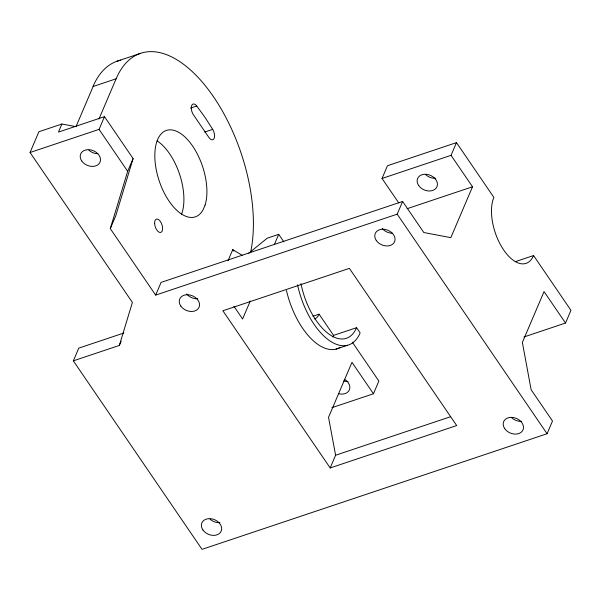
<?xml version="1.0" encoding="UTF-8"?>
<svg xmlns="http://www.w3.org/2000/svg" width="601" height="601" viewBox="0 0 601 601"><rect width="100%" height="100%" fill="white"/><g stroke="black" fill="none" stroke-linecap="round" stroke-linejoin="round"><path stroke-width="0.9" d="M523.944 336.973L565.526 323.037L570.95 310.326L533.568 255.553A38.9 19.502 71.5 0 1 503.683 249.993A38.9 19.502 71.5 0 1 493.864 197.391L456.475 142.625L451.05 155.336L472.521 186.791L450.825 237.65L423.825 232.527L402.617 201.455L397.193 214.166L155.651 295.099L110.284 228.628L127.675 171.3L133.099 158.581L104.484 116.662L58.477 132.077L61.911 124.024L75.388 126.541M133.099 158.581L115.708 215.917L110.284 228.628M565.526 323.037L544.055 291.59L522.367 342.45L531.134 389.726L552.499 421.031L547.075 433.742L202.026 549.352L73.345 360.848L119.351 345.432L132.393 302.438L30.05 152.496L38.907 131.732L61.911 124.024M181.457 214.482L182.088 212.746A45.563 22.846 71.5 0 0 157.154 140.912M75.989 126.668L93.117 86.499L116.121 78.791A126.871 63.616 71.5 0 1 207.36 88.324A126.871 63.616 71.5 0 1 250.594 252.42M98.992 118.96L116.121 78.791M30.05 152.496L99.06 129.38L104.484 116.662M73.345 360.848L78.769 348.129L123.896 333.014M119.351 345.432L121.162 341.195M155.651 295.099L161.076 282.402L402.617 201.455M228.004 260.774L232.752 249.64L242.18 255.275M250.264 301.041L242.601 318.996L233.917 306.27M274.341 244.592L278.714 234.33L283.875 241.887M398.801 203.003L382.041 178.459L387.465 165.741L456.475 142.625M330.182 467.954L456.692 425.561L349.391 268.362L222.873 310.755L330.182 467.954L335.606 455.235L328.529 417.319L351.983 362.328L373.446 393.768L331.865 407.696M373.446 393.768L378.87 381.049L352.291 342.119M248.791 253.216L267.212 238.184L278.714 234.33M116.894 61.264L139.898 53.557M190.555 108.075L196.752 106.001L204.918 117.255L212.709 129.38A6.987 3.501 71.5 0 1 213.994 138.703A6.987 3.501 71.5 0 1 208.494 136.885L193.777 115.324A6.987 3.501 71.5 0 1 191.561 105.829A6.987 3.501 71.5 0 1 196.752 106.001M204.746 132.047L212.709 129.38M382.041 178.459L451.05 155.336M407.05 208.72L472.521 186.791M312.888 316.239L319.078 314.165L333.57 335.388A52.926 26.534 71.5 0 1 332.819 337.011M515.267 261.683L533.568 255.553M333.57 335.388L356.573 327.68L360.149 332.916A59.935 30.05 71.5 0 1 327.793 339.377A59.935 30.05 71.5 0 1 297.548 284.769M336.064 349.106L347.566 345.252M335.606 455.235L450.615 416.703M397.193 214.166L547.075 433.742M232.752 249.64L233.774 251.143M99.06 129.38L127.675 171.3M435.65 178.242A10.518 7.926 23.1 0 1 425.756 174.726M392.43 233.256A10.518 7.926 23.1 0 1 382.213 228.44M521.713 421.354A10.518 7.926 23.1 0 1 511.819 417.845M219.898 522.645A10.518 7.926 23.1 0 1 210.004 519.129M93.057 86.401A126.871 63.668 71.4 0 1 120.741 60.16M319.078 314.165A24.536 12.298 71.5 0 1 314.706 318.958M344.501 379.321A10.518 7.926 23.1 0 1 349.369 389.921A10.518 7.926 23.1 0 1 338.28 393.632M356.573 327.68A52.926 26.534 71.5 0 1 327.553 333.037A52.926 26.534 71.5 0 1 300.988 283.657M348.084 381.38A10.518 7.926 23.1 0 1 343.704 380.914M197.759 298.75A10.518 7.926 23.1 0 1 186.678 293.972M97.88 153.706A10.518 7.926 23.1 0 1 88.843 150.152M340.399 347.228A59.935 30.05 71.5 0 1 286.444 290.433M205.091 205.039L202.988 209.989A45.563 22.846 71.5 0 1 158.664 179.233A45.563 22.846 71.5 0 1 178.602 132.265A45.563 22.846 71.5 0 1 205.091 205.039M504.712 428.618A10.518 7.926 23.1 0 0 522.299 431.09A10.518 7.926 23.1 0 0 513.006 417.477A10.518 7.926 23.1 0 0 504.712 428.618M376.294 240.483A10.518 7.926 23.1 0 0 393.873 242.954A10.518 7.926 23.1 0 0 384.58 229.342A10.518 7.926 23.1 0 0 376.294 240.483M202.898 529.909A10.518 7.926 23.1 0 0 220.484 532.381A10.518 7.926 23.1 0 0 211.184 518.768A10.518 7.926 23.1 0 0 202.898 529.909M418.649 185.506A10.518 7.926 23.1 0 0 436.236 187.978A10.518 7.926 23.1 0 0 426.943 174.365A10.518 7.926 23.1 0 0 418.649 185.506M180.773 305.999A10.518 7.926 23.1 0 0 198.36 308.471A10.518 7.926 23.1 0 0 189.06 294.858A10.518 7.926 23.1 0 0 180.773 305.999M81.736 160.933A10.518 7.926 23.1 0 0 99.323 163.404A10.518 7.926 23.1 0 0 90.03 149.792A10.518 7.926 23.1 0 0 81.736 160.933M154.615 223.347A7.009 3.516 71.5 0 0 160.813 232.429A7.009 3.516 71.5 0 0 160.429 221.529A7.009 3.516 71.5 0 0 154.615 223.347"/></g></svg>
